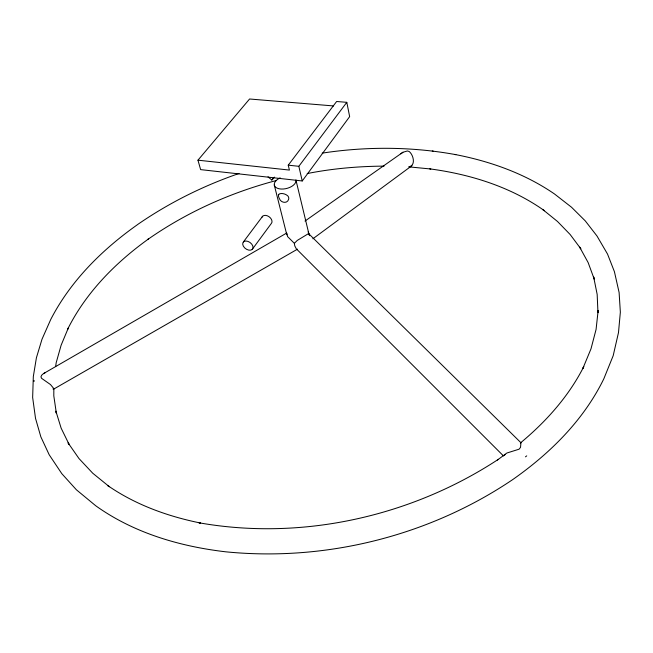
<?xml version="1.0" encoding="UTF-8"?>
<svg xmlns="http://www.w3.org/2000/svg" width="653" height="653" viewBox="0 0 653 653"><rect width="100%" height="100%" fill="white"/><g stroke="black" fill="none" stroke-linecap="round" stroke-linejoin="round"><path stroke-width="0.98" d="M286.716 233.023L43.522 373.589L41.686 375.181L40.943 376.838L41.58 378.316L50.477 384.552L53.84 388.625L53.807 395.857L56.362 413.259L55.889 411.178L61.153 428.188L69.218 444.644L68.051 442.832L78.972 458.537L92.759 473.237L109.369 486.722L107.737 485.546C135.408 504.728 167.527 516.319 200.357 522.996L198.953 522.775C301.923 541.035 411.21 516.572 498.37 459.328M34.062 381.45L34.095 380.462M503.496 455.957L296.282 248.769L294.756 245.838L294.356 243.332L287.581 236.582L286.904 233.407M55.627 366.586L56.199 362.668L61.129 345.208L68.279 328.059L67.455 329.61C85.739 292.724 115.393 262.726 148.574 238.908L147.782 239.463C186.668 212.233 230.648 192.545 276.513 180.473M53.84 388.625L53.587 389.164L52.966 388.959M504.508 455.402L505.022 454.39M409.57 166.727C415.977 164.768 413.267 154.663 409.162 151.496L407.374 150.974L402.917 152.271L305.016 221.041M497.382 460.063L506.842 453.035L519.062 449.199L520.531 447.338L520.939 442.726L308.567 233.578L297.303 240.402L294.356 243.332M302.233 180.963L349.657 116.626L346.8 102.325L336.63 101.501L288.251 165.176L289.41 170.074L197.965 160.181L200.626 169.617L302.233 180.963L298.837 166.303L346.8 102.325M252.27 249.34A5.787 3.812 36.5 0 0 247.977 241.398A5.787 3.812 36.5 0 0 243.308 246.116A5.787 3.812 36.5 0 0 252.27 249.34L271.256 223.571A5.665 3.828 36.6 0 0 269.036 216.714A5.665 3.828 36.6 0 0 262.065 217.123M243.414 241.912L262.604 216.282M268.016 176.808L271.828 180.04L273.68 177.624M525.469 456.847L526.726 455.867M197.965 160.181L249.577 98.995L333.561 105.941M400.82 153.83L402.917 152.271M271.828 180.04L274.562 177.143M312.877 238.786L411.986 165.625M53.579 389.172L297.531 249.144M43.522 373.589L45.016 372.863M239.014 173.486C203.287 185.787 169.176 202.781 138.052 224.224L137.277 224.803C102.129 249.65 70.573 280.921 50.73 319.497L41.996 339.242L36.405 357.787L33.319 376.561L32.65 397.481L35.515 418.336L40.837 436.824L49.187 454.757L61.831 473.694L76.401 489.791L95.722 505.757C133.457 532.775 179.077 546.243 224.746 551.695L225.946 551.834C325.521 561.694 428.36 536.097 511.511 480.396L512.54 479.71C549.981 453.5 583.619 420.254 603.829 378.789L613.183 355.697L618.489 332.589L620.35 312.158L619.109 292.495L614.424 271.697L607.535 254.082L596.989 236.002L585.317 220.943L571.546 207.254L554.487 193.965C525.012 173.698 490.77 161.471 455.827 154.647L454.741 154.475M307.196 173.559C332.491 168.539 358.293 166.295 384.07 166.123M322.174 153.129C366.415 146.378 411.782 146.566 455.827 154.647M408.647 166.85L430.817 168.996L429.87 168.874C470.446 174.318 510.809 186.848 544.463 210.723L543.027 209.744L557.491 221.473L570.159 234.517L580.844 248.817L579.684 247.161L588.133 262.563L594.206 279.051L593.659 277.003L597.168 294.413L597.96 312.656L598.148 310.502L596.075 329.414L591.006 348.8L582.876 368.431L583.782 366.619C568.673 396.444 546.03 421.691 520.441 442.938L520.939 442.726M288.251 165.176L298.837 166.303M432.27 150.99L433.208 151.137M308.567 233.578L309.587 235.676M308.159 231.856L308.991 234.288L295.915 179.942A11.109 6.097 -13.8 0 1 287.736 188.17A11.109 6.097 -13.8 0 1 274.913 186.464A11.109 6.097 -13.8 0 1 280.186 177.861M274.301 185.117L286.814 234.802M278.782 194.431L278.521 195.239A5.175 2.563 53.6 0 0 279.435 198.683C280.766 202.822 287.377 204.038 288.659 199.255A5.175 4.253 0.9 0 0 287.736 195.827C285.508 193.933 282.137 192.888 279.321 193.908L278.782 194.431"/></g></svg>
